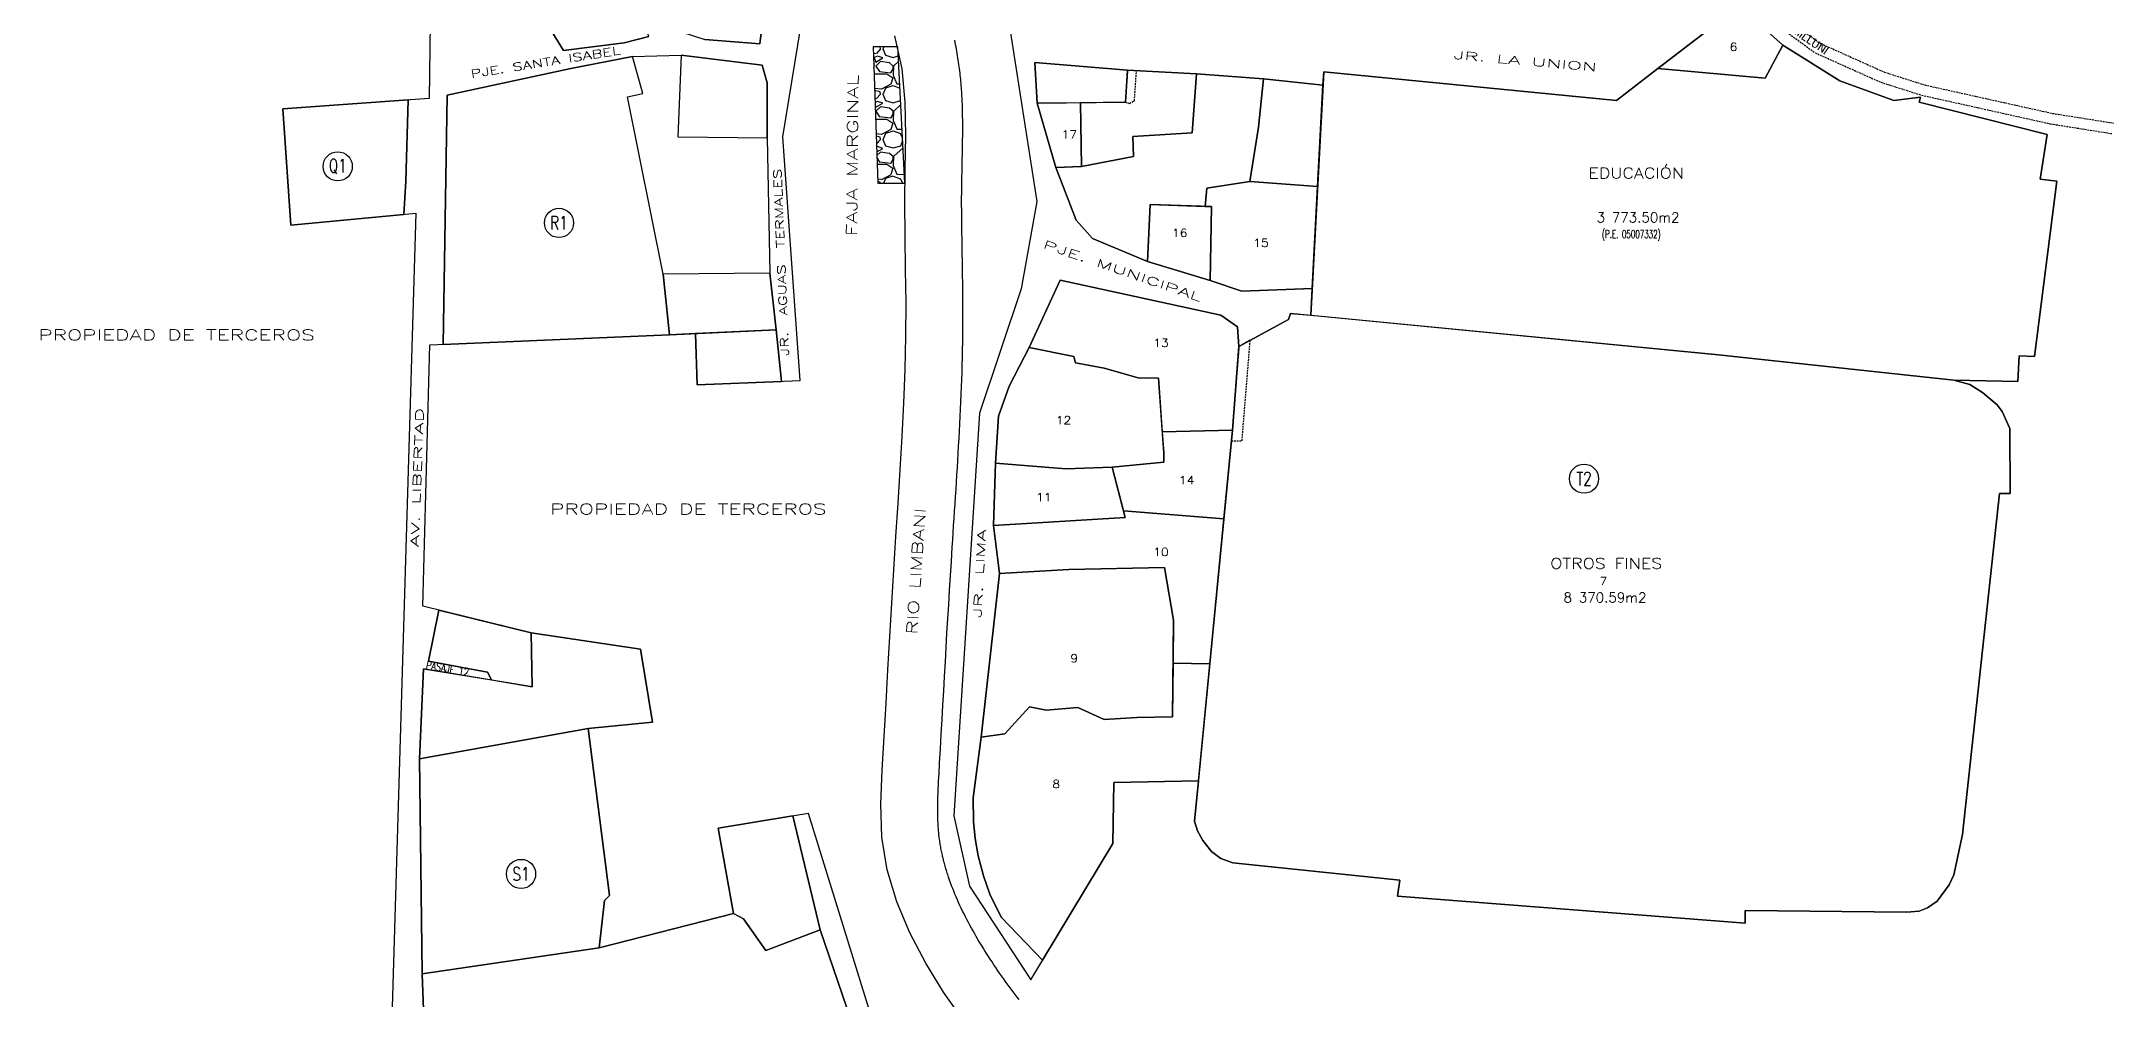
# Model space of a CAD drawing. Extents: x 425265 to 425664, y 8434748 to 8436646.
# Drawn here: x 425336.6 to 425627.9, y 8435219.7 to 8435354.2 of the extents above; entities that cross this region are included whole.
import ezdxf
from ezdxf.enums import TextEntityAlignment as Align

# ---------------------------------------------------------------- set-up
doc = ezdxf.new("R2010")
doc.units = 0
doc.header["$MEASUREMENT"] = 0
doc.linetypes.add('HIDDEN', pattern=[0.375, 0.25, -0.125])
doc.layers.add('RASTER', color=7, linetype='CONTINUOUS')
doc.styles.add('ROMAND', font='romand.shx')
doc.styles.add('ROMANS', font='romans.shx')

msp = doc.modelspace()

# ---------------------------------------------------------------- linework, layer by layer
at = {"layer": 'RASTER', "color": 8, "linetype": 'Continuous'}
for p, q in [((425453.95, 8435352.55), (425453.56, 8435352.52)), ((425454.12, 8435352.18), (425453.67, 8435351.98)), ((425453.67, 8435351.98), (425453.93, 8435351.35)), ((425453.93, 8435351.35), (425454.88, 8435351.92)), ((425454.56, 8435353.19), (425453.99, 8435352.56)), ((425454.88, 8435351.92), (425454.12, 8435352.17)), ((425454.56, 8435353.19), (425454.5, 8435353.49)), ((425454.88, 8435353.19), (425455.26, 8435352.3)), ((425454.94, 8435353.19), (425455.07, 8435353.49)), ((425455.26, 8435352.3), (425456.34, 8435351.98)), ((425456.34, 8435351.98), (425457.06, 8435352.2)), ((425453.73, 8435350.9), (425453.61, 8435351.11)), ((425453.63, 8435350.56), (425453.74, 8435350.9)), ((425453.66, 8435349.54), (425453.8, 8435349.7)), ((425453.8, 8435349.7), (425455.45, 8435349.7)), ((425454.56, 8435351.41), (425453.93, 8435350.78)), ((425453.93, 8435350.78), (425454.43, 8435350.01)), ((425454.44, 8435350.04), (425456.02, 8435349.85)), ((425455.83, 8435351.22), (425454.56, 8435351.41)), ((425455.45, 8435349.7), (425456.28, 8435349.13)), ((425456.34, 8435350.78), (425455.83, 8435351.22)), ((425456.02, 8435349.82), (425456.34, 8435350.4)), ((425456.28, 8435349.13), (425456.02, 8435348.24)), ((425456.4, 8435350.84), (425456.34, 8435349.51)), ((425456.34, 8435350.4), (425456.34, 8435350.78)), ((425456.34, 8435349.51), (425456.85, 8435348.3)), ((425457.1, 8435351.44), (425456.42, 8435350.82)), ((425454.69, 8435347.54), (425453.73, 8435347.62)), ((425454.5, 8435347.16), (425453.74, 8435347.35)), ((425453.95, 8435346.2), (425453.78, 8435346.19)), ((425454.56, 8435346.84), (425453.99, 8435346.21)), ((425454.56, 8435346.84), (425454.5, 8435347.16)), ((425456.03, 8435348.22), (425454.7, 8435347.52)), ((425454.88, 8435346.84), (425455.26, 8435345.95)), ((425454.94, 8435346.84), (425455.32, 8435347.73)), ((425455.32, 8435347.73), (425456.34, 8435348.05)), ((425456.34, 8435348.04), (425457.29, 8435347.69)), ((425456.85, 8435348.29), (425457.26, 8435348.28)), ((425454.12, 8435345.83), (425453.8, 8435345.69)), ((425453.82, 8435345.28), (425453.93, 8435345)), ((425453.89, 8435343.35), (425455.45, 8435343.35)), ((425453.93, 8435345), (425454.88, 8435345.57)), ((425454.56, 8435345.06), (425453.93, 8435344.43)), ((425453.93, 8435344.43), (425454.44, 8435343.66)), ((425454.88, 8435345.57), (425454.12, 8435345.82)), ((425454.44, 8435343.69), (425456.03, 8435343.5)), ((425455.83, 8435344.87), (425454.56, 8435345.06)), ((425455.26, 8435345.95), (425456.34, 8435345.63)), ((425455.45, 8435343.35), (425456.28, 8435342.78)), ((425456.34, 8435344.43), (425455.84, 8435344.87)), ((425456.02, 8435343.47), (425456.34, 8435344.05)), ((425456.34, 8435345.63), (425457.38, 8435345.94)), ((425456.41, 8435344.49), (425456.34, 8435343.16)), ((425456.34, 8435344.05), (425456.34, 8435344.43)), ((425456.34, 8435343.16), (425456.85, 8435341.95)), ((425457.41, 8435345.38), (425456.42, 8435344.47)), ((425454.69, 8435341.19), (425453.96, 8435341.25)), ((425454.5, 8435340.81), (425453.97, 8435340.94)), ((425454.56, 8435340.49), (425454.01, 8435339.88)), ((425454.56, 8435340.49), (425454.5, 8435340.81)), ((425456.03, 8435341.87), (425454.7, 8435341.17)), ((425454.88, 8435340.49), (425455.26, 8435339.6)), ((425454.94, 8435340.49), (425455.32, 8435341.38)), ((425455.33, 8435341.38), (425456.34, 8435341.7)), ((425456.28, 8435342.78), (425456.02, 8435341.89)), ((425456.34, 8435341.69), (425457.36, 8435341.31)), ((425456.85, 8435341.94), (425457.59, 8435341.91)), ((425457.35, 8435341.32), (425457.66, 8435340.66)), ((425457.42, 8435339.6), (425457.68, 8435340.31)), ((425454.12, 8435339.48), (425454.03, 8435339.44)), ((425454.05, 8435338.72), (425454.88, 8435339.22)), ((425454.56, 8435338.71), (425454.07, 8435338.22)), ((425454.08, 8435337.85), (425454.44, 8435337.31)), ((425454.88, 8435339.22), (425454.12, 8435339.47)), ((425454.44, 8435337.34), (425456.03, 8435337.15)), ((425455.83, 8435338.52), (425454.56, 8435338.71)), ((425455.26, 8435339.6), (425456.34, 8435339.28)), ((425456.34, 8435338.08), (425455.84, 8435338.52)), ((425456.02, 8435337.12), (425456.34, 8435337.7)), ((425456.34, 8435339.28), (425457.42, 8435339.6)), ((425456.41, 8435338.14), (425456.34, 8435336.81)), ((425456.34, 8435337.7), (425456.34, 8435338.08)), ((425457.73, 8435339.31), (425456.42, 8435338.12)), ((425454.11, 8435337), (425455.45, 8435337)), ((425454.69, 8435334.84), (425454.19, 8435334.88)), ((425454.5, 8435334.46), (425454.2, 8435334.53)), ((425454.52, 8435334.34), (425454.5, 8435334.46)), ((425456.03, 8435335.52), (425454.7, 8435334.82)), ((425455.03, 8435334.34), (425455.33, 8435335.03)), ((425455.33, 8435335.03), (425456.34, 8435335.35)), ((425455.45, 8435337), (425456.28, 8435336.43)), ((425456.28, 8435336.43), (425456.02, 8435335.54)), ((425456.34, 8435336.81), (425456.85, 8435335.6)), ((425456.34, 8435335.34), (425457.36, 8435334.96)), ((425456.85, 8435335.59), (425457.92, 8435335.54)), ((425457.36, 8435334.97), (425457.64, 8435334.34))]:
    msp.add_line(p, q, dxfattribs=at)
at = {"layer": 'RASTER'}
for points in [[(425453.17, 8435217.71), (425444.45, 8435245.84), (425431.75, 8435243.75), (425433.91, 8435231.8), (425415.02, 8435226.97), (425415.78, 8435233.62), (425416.49, 8435234.32), (425413.47, 8435257.78), (425422.53, 8435258.63), (425420.82, 8435268.89), (425405.44, 8435271.18), (425390.24, 8435274.93), (425391.2, 8435311.62), (425424.92, 8435313.05), (425428.57, 8435313.22), (425428.8, 8435306.03), (425443.26, 8435306.61), (425440.83, 8435340.86), (425445.9, 8435371.8), (425452.2, 8435400.66), (425451.4, 8435467.03), (425449.08, 8435496.45), (425456.62, 8435592.87)], [(425392.09, 8435420.6), (425391.13, 8435346.25), (425370.56, 8435344.79), (425371.67, 8435328.43), (425389.24, 8435330.12), (425385.34, 8435199.77)], [(425422.02, 8435354.92), (425418.52, 8435354.06), (425409.99, 8435352.97), (425397.15, 8435373.89)], [(425438.71, 8435363.23), (425437.62, 8435353.89), (425429.89, 8435354.51)], [(425579.65, 8435355.27), (425581.4, 8435353.71), (425589.43, 8435348.73), (425596.98, 8435345.94), (425600.75, 8435346.44), (425600.54, 8435345.72), (425618.57, 8435341.16), (425617.58, 8435334.89), (425619.92, 8435334.61), (425616.77, 8435310.01), (425614.62, 8435310.07), (425614.45, 8435306.47), (425605.45, 8435306.67), (425607.66, 8435306.05), (425609.45, 8435304.94), (425611.52, 8435303.21), (425612.21, 8435302.29), (425613.29, 8435299.87), (425613.33, 8435290.77), (425611.83, 8435290.74), (425606.64, 8435242.87), (425605.44, 8435237.19), (425604.78, 8435235.79), (425603.07, 8435233.5), (425601.73, 8435232.55), (425600.56, 8435232.11), (425598.77, 8435231.96), (425576.12, 8435232.2), (425576.08, 8435230.4), (425527.23, 8435234.23), (425527.58, 8435236.45), (425504.11, 8435238.91), (425502.41, 8435239.5), (425501.08, 8435240.48), (425499.87, 8435242.01), (425499.12, 8435243.37), (425498.72, 8435244.76), (425499.27, 8435250.43), (425487.37, 8435250.16), (425487.24, 8435241.61), (425477.34, 8435225.21), (425471.54, 8435231.28), (425469.95, 8435234.51), (425469.04, 8435237.05), (425468.3, 8435239.86), (425467.86, 8435242.32), (425467.62, 8435244.71), (425467.57, 8435248.01), (425468.73, 8435256.53), (425471.29, 8435279.54), (425470.45, 8435286.28), (425470.71, 8435295.03), (425471.14, 8435301.62), (425472.63, 8435305.81), (425475.44, 8435311.28), (425479.83, 8435320.71), (425502.41, 8435315.82), (425504.72, 8435314.15), (425504.95, 8435311.41), (425511.89, 8435315.2), (425512.17, 8435316.06), (425515.06, 8435315.78), (425515.26, 8435319.54), (425505.36, 8435319.16), (425500.91, 8435320.65), (425492.07, 8435323.36), (425484.35, 8435326.55), (425482.06, 8435329.13), (425479.22, 8435336.56), (425476.58, 8435345.58), (425476.24, 8435351.27), (425489.29, 8435350.19), (425498.98, 8435349.7), (425508.4, 8435348.98), (425516.76, 8435348.1), (425516.86, 8435349.98), (425558.01, 8435345.93), (425563.82, 8435350.44), (425573.41, 8435357.81)], [(425472.78, 8435355.71), (425476.55, 8435331.77), (425474.34, 8435319.48), (425468.5, 8435302.04), (425464.87, 8435245.48), (425467.05, 8435235.63), (425475.68, 8435222.46), (425487.24, 8435241.61), (425487.37, 8435250.16), (425499.27, 8435250.43), (425498.72, 8435244.76), (425499.12, 8435243.37), (425499.87, 8435242.01), (425501.08, 8435240.48), (425502.41, 8435239.5), (425504.11, 8435238.91), (425527.58, 8435236.45), (425527.23, 8435234.23), (425576.08, 8435230.4), (425576.12, 8435232.2), (425598.77, 8435231.96), (425600.56, 8435232.11), (425601.73, 8435232.55), (425603.07, 8435233.5), (425604.78, 8435235.79), (425605.44, 8435237.19), (425606.64, 8435242.87), (425611.83, 8435290.74), (425613.33, 8435290.77), (425613.29, 8435299.87), (425612.21, 8435302.29), (425611.52, 8435303.21), (425609.45, 8435304.94), (425607.66, 8435306.05), (425605.45, 8435306.67), (425614.45, 8435306.47), (425614.62, 8435310.07), (425616.77, 8435310.01), (425619.92, 8435334.61), (425617.58, 8435334.89), (425618.57, 8435341.16), (425600.54, 8435345.72), (425600.75, 8435346.44), (425596.98, 8435345.94), (425589.43, 8435348.73), (425581.4, 8435353.71), (425579.65, 8435355.27)], [(425390.67, 8435209.51), (425390.14, 8435223.3), (425389.75, 8435253.5), (425390.32, 8435266.14), (425399.89, 8435264.57), (425399.31, 8435265.67), (425391.05, 8435267.22), (425392.48, 8435274.38), (425405.44, 8435271.18), (425420.82, 8435268.89), (425422.53, 8435258.63), (425413.47, 8435257.78), (425416.49, 8435234.32), (425415.78, 8435233.62), (425415.02, 8435226.97), (425433.91, 8435231.8), (425431.75, 8435243.75), (425442.26, 8435245.48), (425446.1, 8435229.48), (425451.07, 8435214.96)]]:
    msp.add_lwpolyline(points, dxfattribs=at)
for points in [[(425420.47, 8435389.58), (425424.28, 8435391.78), (425427.84, 8435401.76), (425425.37, 8435404.97), (425423.15, 8435405.88), (425421.61, 8435408.1), (425419.58, 8435408.8), (425417.18, 8435407.92), (425417.59, 8435403.89), (425416.85, 8435400.67), (425409.09, 8435398.33), (425407.74, 8435400.44), (425395.99, 8435398.94), (425395.11, 8435387.38), (425395.01, 8435381.08), (425397.15, 8435373.89), (425409.99, 8435352.97), (425418.52, 8435354.06), (425422.02, 8435354.92), (425419.83, 8435361.3), (425420.03, 8435372.7), (425422.31, 8435374.04)], [(425438.71, 8435363.23), (425426.51, 8435363.04), (425426.56, 8435355.59), (425429.89, 8435354.51), (425437.62, 8435353.89)], [(425581.4, 8435353.71), (425579.65, 8435355.27), (425575.25, 8435359.79), (425573.41, 8435357.81), (425563.82, 8435350.44), (425578.91, 8435349.08)], [(425426.56, 8435352.32), (425437.92, 8435350.91), (425438.62, 8435348.41), (425438.62, 8435340.71), (425439.02, 8435321.71), (425439.91, 8435313.76), (425440.65, 8435306.5), (425428.8, 8435306.03), (425428.57, 8435313.22), (425424.92, 8435313.05), (425393.1, 8435311.7), (425393.67, 8435346.7), (425411.02, 8435350.43), (425419.71, 8435352.13)], [(425411.02, 8435350.43), (425393.67, 8435346.7), (425393.1, 8435311.7), (425424.92, 8435313.05), (425424.02, 8435321.55), (425419, 8435346.45), (425421.15, 8435346.92), (425419.71, 8435352.13)], [(425426.56, 8435352.32), (425426.07, 8435340.83), (425438.62, 8435340.71), (425439.02, 8435321.71), (425424.02, 8435321.55), (425419, 8435346.45), (425421.15, 8435346.92), (425419.71, 8435352.13)], [(425438.62, 8435348.41), (425437.92, 8435350.91), (425426.56, 8435352.32), (425426.07, 8435340.83), (425438.62, 8435340.71)], [(425558.01, 8435345.93), (425516.86, 8435349.98), (425515.06, 8435315.78), (425572.34, 8435310.25), (425605.45, 8435306.67), (425614.45, 8435306.47), (425614.62, 8435310.07), (425616.77, 8435310.01), (425619.92, 8435334.61), (425617.58, 8435334.89), (425618.57, 8435341.16), (425600.54, 8435345.72), (425600.75, 8435346.44), (425596.98, 8435345.94), (425589.43, 8435348.73), (425581.4, 8435353.71), (425578.91, 8435349.08), (425563.82, 8435350.44)], [(425489.29, 8435350.19), (425476.24, 8435351.27), (425476.58, 8435345.58), (425488.98, 8435345.7)], [(425507.71, 8435342.21), (425508.4, 8435348.98), (425498.98, 8435349.7), (425498.35, 8435341.42), (425490.02, 8435340.89), (425490.13, 8435338.09), (425482.82, 8435336.69), (425479.22, 8435336.56), (425482.06, 8435329.13), (425484.35, 8435326.55), (425492.07, 8435323.36), (425492.48, 8435331.35), (425500.18, 8435331.08), (425500.41, 8435333.62), (425506.49, 8435334.56)], [(425488.98, 8435345.7), (425482.68, 8435345.64), (425482.82, 8435336.69), (425490.13, 8435338.09), (425490.02, 8435340.89), (425498.35, 8435341.42), (425498.98, 8435349.7), (425489.29, 8435350.19)], [(425516.76, 8435348.1), (425508.4, 8435348.98), (425507.71, 8435342.21), (425506.49, 8435334.56), (425516.01, 8435333.87)], [(425388.16, 8435346.04), (425370.56, 8435344.79), (425371.67, 8435328.43), (425387.55, 8435329.95), (425387.86, 8435334.64)], [(425388.16, 8435346.04), (425387.86, 8435334.64), (425387.55, 8435329.95), (425371.67, 8435328.43), (425370.56, 8435344.79)], [(425482.68, 8435345.64), (425476.58, 8435345.58), (425479.22, 8435336.56), (425482.82, 8435336.69)], [(425516.01, 8435333.87), (425506.49, 8435334.56), (425500.41, 8435333.62), (425500.18, 8435331.08), (425501.08, 8435331.05), (425500.91, 8435320.65), (425505.36, 8435319.16), (425515.26, 8435319.54)], [(425501.08, 8435331.05), (425492.48, 8435331.35), (425492.07, 8435323.36), (425500.91, 8435320.65)], [(425439.02, 8435321.71), (425424.02, 8435321.55), (425424.92, 8435313.05), (425439.91, 8435313.76)], [(425504.95, 8435311.41), (425504.72, 8435314.15), (425502.41, 8435315.82), (425479.83, 8435320.71), (425475.44, 8435311.28), (425481.75, 8435309.98), (425481.99, 8435309.11), (425486.02, 8435308.38), (425490.78, 8435307.02), (425493.63, 8435306.97), (425494.17, 8435299.44), (425504.02, 8435299.65)], [(425512.17, 8435316.06), (425511.89, 8435315.2), (425504.95, 8435311.41), (425504.02, 8435299.65), (425498.72, 8435244.76), (425499.12, 8435243.37), (425499.87, 8435242.01), (425501.08, 8435240.48), (425502.41, 8435239.5), (425504.11, 8435238.91), (425527.58, 8435236.45), (425527.23, 8435234.23), (425576.08, 8435230.4), (425576.12, 8435232.2), (425598.77, 8435231.96), (425600.56, 8435232.11), (425601.73, 8435232.55), (425603.07, 8435233.5), (425604.78, 8435235.79), (425605.44, 8435237.19), (425606.64, 8435242.87), (425611.83, 8435290.74), (425613.33, 8435290.77), (425613.29, 8435299.87), (425612.21, 8435302.29), (425611.52, 8435303.21), (425609.45, 8435304.94), (425607.66, 8435306.05), (425605.45, 8435306.67), (425572.34, 8435310.25)], [(425439.91, 8435313.76), (425428.57, 8435313.22), (425428.8, 8435306.03), (425440.65, 8435306.5)], [(425493.63, 8435306.97), (425490.78, 8435307.02), (425486.02, 8435308.38), (425481.99, 8435309.11), (425481.75, 8435309.98), (425475.44, 8435311.28), (425472.63, 8435305.81), (425471.14, 8435301.62), (425470.71, 8435295.03), (425480.63, 8435294.22), (425487.12, 8435294.48), (425494.39, 8435295.15), (425494.39, 8435296.45)], [(425504.02, 8435299.65), (425494.17, 8435299.44), (425494.39, 8435296.45), (425494.39, 8435295.15), (425487.12, 8435294.48), (425488.71, 8435288.33), (425502.82, 8435287.21)], [(425487.12, 8435294.48), (425480.63, 8435294.22), (425470.71, 8435295.03), (425470.45, 8435286.28), (425488.97, 8435287.37)], [(425502.82, 8435287.21), (425488.71, 8435288.33), (425488.97, 8435287.37), (425470.45, 8435286.28), (425471.29, 8435279.54), (425481.03, 8435280.08), (425494.47, 8435280.39), (425495.77, 8435272.95), (425495.7, 8435266.95), (425500.85, 8435266.85)], [(425495.77, 8435272.95), (425494.47, 8435280.39), (425481.03, 8435280.08), (425471.29, 8435279.54), (425468.73, 8435256.53), (425472.05, 8435257), (425475.51, 8435260.81), (425477.86, 8435260.35), (425482.3, 8435260.72), (425485.98, 8435259.04), (425490.57, 8435259.32), (425495.62, 8435259.4)], [(425392.48, 8435274.38), (425391.05, 8435267.22), (425399.31, 8435265.67), (425399.89, 8435264.57), (425405.61, 8435263.63), (425405.44, 8435271.18)], [(425420.82, 8435268.89), (425405.44, 8435271.18), (425405.61, 8435263.63), (425390.32, 8435266.14), (425389.75, 8435253.5), (425413.47, 8435257.78), (425422.53, 8435258.63)], [(425467.57, 8435248.01), (425467.62, 8435244.71), (425467.86, 8435242.32), (425468.3, 8435239.86), (425469.04, 8435237.05), (425469.95, 8435234.51), (425471.54, 8435231.28), (425477.34, 8435225.21), (425487.24, 8435241.61), (425487.37, 8435250.16), (425499.27, 8435250.43), (425500.85, 8435266.85), (425495.7, 8435266.95), (425495.62, 8435259.4), (425490.57, 8435259.32), (425485.98, 8435259.04), (425482.3, 8435260.72), (425477.86, 8435260.35), (425475.51, 8435260.81), (425472.05, 8435257), (425468.73, 8435256.53)], [(425389.75, 8435253.5), (425390.14, 8435223.3), (425415.02, 8435226.97), (425415.78, 8435233.62), (425416.49, 8435234.32), (425413.47, 8435257.78)], [(425442.26, 8435245.48), (425431.75, 8435243.75), (425433.91, 8435231.8), (425435.32, 8435231.04), (425438.43, 8435226.57), (425446.1, 8435229.48)], [(425415.02, 8435226.97), (425390.14, 8435223.3), (425390.67, 8435209.51), (425400.92, 8435209.77), (425402.44, 8435208.11), (425405.43, 8435208.4), (425411.77, 8435208.12), (425412.12, 8435208.95), (425419.71, 8435208.57), (425428, 8435209.11), (425451.07, 8435214.96), (425446.1, 8435229.48), (425438.43, 8435226.57), (425435.32, 8435231.04), (425433.91, 8435231.8)]]:
    msp.add_lwpolyline(points, close=True, dxfattribs=at)
at = {"layer": 'RASTER', "color": 8, "linetype": 'HIDDEN'}
for points in [[(425574.5, 8435364.32), (425580.21, 8435358.65), (425586.71, 8435353.95), (425595.68, 8435349.93), (425601.35, 8435348.13)], [(425573.48, 8435363.22), (425579.24, 8435357.5), (425585.95, 8435352.64), (425595.15, 8435348.52), (425600.9, 8435346.7)], [(425600.9, 8435346.7), (425619.04, 8435342.67), (425627.65, 8435341.3)], [(425601.35, 8435348.13), (425619.32, 8435344.14), (425627.88, 8435342.78)]]:
    msp.add_lwpolyline(points, dxfattribs=at)
at = {"layer": 'RASTER', "color": 8}
for points in [[(425466.14, 8435216.87), (425463.44, 8435220.75), (425460.93, 8435224.82), (425458.7, 8435229.05), (425456.86, 8435233.42), (425455.52, 8435237.92), (425454.77, 8435242.52), (425454.62, 8435247.2), (425454.8, 8435251.91), (425455.07, 8435256.62), (425455.34, 8435261.32), (425455.6, 8435266.01), (425455.87, 8435270.69), (425456.15, 8435275.36), (425456.43, 8435280.04), (425456.73, 8435284.72), (425457.03, 8435289.4), (425457.33, 8435294.09), (425457.61, 8435298.77), (425457.85, 8435303.46), (425458.03, 8435308.16), (425458.13, 8435312.85), (425458.15, 8435317.54), (425458.09, 8435322.23), (425458.01, 8435326.92), (425457.97, 8435331.62), (425458.03, 8435336.32), (425458.12, 8435341.02), (425458.04, 8435345.72), (425457.6, 8435350.4), (425456.57, 8435355.04)], [(425474.04, 8435219.68), (425473.76, 8435220.05), (425473.48, 8435220.41), (425473.2, 8435220.78), (425472.92, 8435221.15), (425472.64, 8435221.53), (425472.37, 8435221.9), (425472.1, 8435222.28), (425471.83, 8435222.66), (425471.56, 8435223.04), (425471.29, 8435223.42), (425471.03, 8435223.81), (425470.76, 8435224.19), (425470.5, 8435224.58), (425470.24, 8435224.97), (425469.98, 8435225.37), (425469.73, 8435225.76), (425469.47, 8435226.15), (425469.22, 8435226.55), (425468.98, 8435226.94), (425468.74, 8435227.34), (425468.5, 8435227.74), (425468.26, 8435228.13), (425468.03, 8435228.53), (425467.8, 8435228.93), (425467.57, 8435229.32), (425467.35, 8435229.72), (425467.13, 8435230.12), (425466.92, 8435230.52), (425466.71, 8435230.92), (425466.5, 8435231.32), (425466.3, 8435231.71), (425466.11, 8435232.11), (425465.92, 8435232.51), (425465.73, 8435232.91), (425465.55, 8435233.31), (425465.37, 8435233.7), (425465.2, 8435234.1), (425465.03, 8435234.5), (425464.87, 8435234.89), (425464.71, 8435235.29), (425464.56, 8435235.68), (425464.41, 8435236.07), (425464.27, 8435236.47), (425464.14, 8435236.86), (425464.01, 8435237.25), (425463.94, 8435237.44), (425463.88, 8435237.64), (425463.82, 8435237.83), (425463.76, 8435238.03), (425463.71, 8435238.22), (425463.65, 8435238.41), (425463.6, 8435238.61), (425463.54, 8435238.8), (425463.49, 8435238.99), (425463.44, 8435239.18), (425463.4, 8435239.38), (425463.35, 8435239.57), (425463.3, 8435239.76), (425463.26, 8435239.95), (425463.22, 8435240.14), (425463.18, 8435240.33), (425463.14, 8435240.52), (425463.1, 8435240.71), (425463.06, 8435240.9), (425463.03, 8435241.09), (425462.99, 8435241.28), (425462.96, 8435241.47), (425462.93, 8435241.66), (425462.9, 8435241.85), (425462.88, 8435242.03), (425462.85, 8435242.22), (425462.83, 8435242.41), (425462.8, 8435242.6), (425462.78, 8435242.78), (425462.76, 8435242.97), (425462.74, 8435243.17), (425462.73, 8435243.36), (425462.71, 8435243.55), (425462.7, 8435243.75), (425462.68, 8435243.95), (425462.67, 8435244.15), (425462.66, 8435244.35), (425462.65, 8435244.55), (425462.64, 8435244.76), (425462.63, 8435244.96), (425462.63, 8435245.17), (425462.62, 8435245.38), (425462.62, 8435245.59), (425462.61, 8435245.8), (425462.61, 8435246.02), (425462.61, 8435246.23), (425462.61, 8435246.45), (425462.61, 8435246.67), (425462.61, 8435246.89), (425462.61, 8435247.11), (425462.62, 8435247.34), (425462.62, 8435247.56), (425462.63, 8435247.79), (425462.63, 8435248.02), (425462.64, 8435248.25), (425462.65, 8435248.48), (425462.66, 8435248.71), (425462.67, 8435248.95), (425462.68, 8435249.18), (425462.69, 8435249.42), (425462.7, 8435249.66), (425462.71, 8435249.9), (425462.72, 8435250.14), (425462.73, 8435250.38), (425462.76, 8435250.87), (425462.79, 8435251.37), (425462.81, 8435251.87), (425462.84, 8435252.37), (425462.87, 8435252.88), (425462.99, 8435254.92), (425463.11, 8435256.96), (425463.22, 8435259), (425463.34, 8435261.03), (425463.45, 8435263.05), (425463.57, 8435265.08), (425463.68, 8435267.1), (425463.8, 8435269.12), (425463.91, 8435271.14), (425464.03, 8435273.16), (425464.15, 8435275.17), (425464.27, 8435277.19), (425464.39, 8435279.2), (425464.52, 8435281.21), (425464.65, 8435283.22), (425464.71, 8435284.23), (425464.78, 8435285.24), (425464.84, 8435286.25), (425464.91, 8435287.26), (425464.98, 8435288.27), (425465.04, 8435289.29), (425465.11, 8435290.3), (425465.18, 8435291.32), (425465.24, 8435292.34), (425465.3, 8435293.36), (425465.37, 8435294.38), (425465.43, 8435295.41), (425465.49, 8435296.43), (425465.55, 8435297.46), (425465.61, 8435298.49), (425465.67, 8435299.52), (425465.72, 8435300.55), (425465.77, 8435301.58), (425465.82, 8435302.62), (425465.87, 8435303.65), (425465.91, 8435304.69), (425465.95, 8435305.73), (425465.99, 8435306.77), (425466.02, 8435307.81), (425466.05, 8435308.85), (425466.08, 8435309.9), (425466.1, 8435310.95), (425466.12, 8435311.99), (425466.14, 8435313.04), (425466.15, 8435314.09), (425466.15, 8435315.14), (425466.15, 8435316.19), (425466.15, 8435316.71), (425466.15, 8435317.24), (425466.14, 8435318.28), (425466.13, 8435319.31), (425466.12, 8435320.34), (425466.1, 8435321.37), (425466.08, 8435322.39), (425466.07, 8435323.41), (425466.05, 8435324.42), (425466.03, 8435325.43), (425466.02, 8435326.44), (425466, 8435327.44), (425465.99, 8435328.44), (425465.98, 8435329.43), (425465.98, 8435330.42), (425465.97, 8435331.4), (425465.97, 8435331.89), (425465.97, 8435332.38), (425465.98, 8435332.87), (425465.98, 8435333.36), (425465.98, 8435333.84), (425465.99, 8435334.33), (425466, 8435334.82), (425466.01, 8435335.31), (425466.02, 8435335.8), (425466.03, 8435336.3), (425466.04, 8435336.8), (425466.05, 8435337.31), (425466.06, 8435337.82), (425466.07, 8435338.34), (425466.09, 8435338.86), (425466.1, 8435339.38), (425466.1, 8435339.91), (425466.11, 8435340.44), (425466.12, 8435340.98), (425466.12, 8435341.52), (425466.12, 8435342.07), (425466.12, 8435342.62), (425466.12, 8435343.17), (425466.11, 8435343.73), (425466.1, 8435344.29), (425466.09, 8435344.57), (425466.08, 8435344.85), (425466.08, 8435345.14), (425466.07, 8435345.42), (425466.05, 8435345.71), (425466.04, 8435345.99), (425466.03, 8435346.28), (425466.01, 8435346.57), (425465.99, 8435346.86), (425465.98, 8435347.15), (425465.96, 8435347.44), (425465.94, 8435347.74), (425465.91, 8435348.03), (425465.89, 8435348.33), (425465.86, 8435348.62), (425465.84, 8435348.92), (425465.81, 8435349.22), (425465.77, 8435349.51), (425465.74, 8435349.81), (425465.71, 8435350.11), (425465.67, 8435350.42), (425465.63, 8435350.72), (425465.59, 8435351.02), (425465.55, 8435351.32), (425465.5, 8435351.63), (425465.45, 8435351.93), (425465.4, 8435352.24), (425465.35, 8435352.55), (425465.3, 8435352.86), (425465.24, 8435353.16), (425465.18, 8435353.47), (425465.12, 8435353.78), (425465.06, 8435354.09), (425464.99, 8435354.41)]]:
    msp.add_lwpolyline(points, dxfattribs=at)
at = {"layer": 'RASTER', "color": 8, "linetype": 'ByBlock'}
msp.add_lwpolyline([(425456.99, 8435353.49), (425453.52, 8435353.49), (425454.21, 8435334.34), (425457.99, 8435334.34), (425456.99, 8435353.49)], dxfattribs=at)
at = {"layer": 'RASTER', "linetype": 'HIDDEN'}
for points in [[(425489.29, 8435350.19), (425488.98, 8435345.7), (425489.55, 8435345.55), (425490.26, 8435345.91), (425490.54, 8435350.12)], [(425504.95, 8435311.41), (425504.02, 8435299.65), (425503.88, 8435298.16), (425505.38, 8435298.16), (425506.53, 8435312.27)]]:
    msp.add_lwpolyline(points, close=True, dxfattribs=at)
at = {"layer": 'RASTER'}
for centre in [(425378.27, 8435336.7), (425409.37, 8435328.76), (425553.45, 8435292.84), (425404.04, 8435237.33)]:
    msp.add_circle(centre, 2.05, dxfattribs=at)

# ---------------------------------------------------------------- texts
at = {"layer": 'RASTER', "style": 'ROMAND'}
msp.add_text('RIACHUELO MILLUNI', height=1.125, rotation=325.5312, dxfattribs=at).set_placement((425575.25, 8435360.65))
for s, height, rotation, width, p in [('PJE. SANTA ISABEL', 1.125, 9.0276, 1.5, (425397.05, 8435349.11)), ('JR. LA UNION', 1.125, 354.9448, 2, (425535.06, 8435351.82)), ('JR.  AGUAS  TERMALES', 1.125, 92.3434, 1.5, (425441.69, 8435310.08)), ('PJE. MUNICIPAL', 1.125, 341.0629, 2, (425477.3, 8435325.3)), ('AV. LIBERTAD', 1.125, 87.8686, 2, (425389.64, 8435283.21)), ('RIO LIMBANI', 1.5, 86.1116, 1.5, (425459.69, 8435270.88)), ('JR. LIMA', 1.125, 87.0203, 2, (425468.72, 8435273.21)), ('PASAJE 12', 1.125, 349.6525, 0.75, (425390.62, 8435266.16))]:
    msp.add_text(s, height=height, rotation=rotation, dxfattribs=dict(at, width=width)).set_placement(p)
at = {"layer": 'RASTER', "style": 'ROMANS', "width": 1.125}
for s, height, p in [('6', 1.12, (425573.93, 8435352.92)), ('17', 1.125, (425480.03, 8435340.63)), ('16', 1.125, (425495.54, 8435326.8)), ('15', 1.125, (425506.97, 8435325.4)), ('13', 1.125, (425492.91, 8435311.35)), ('12', 1.125, (425479.2, 8435300.49)), ('11', 1.125, (425476.44, 8435289.68)), ('14', 1.125, (425496.52, 8435292.07)), ('10', 1.125, (425492.9, 8435282)), ('7', 1.12, (425555.63, 8435277.91)), ('9', 1.12, (425481.25, 8435267.06)), ('8', 1.12, (425478.72, 8435249.41))]:
    msp.add_text(s, height=height, dxfattribs=at).set_placement(p)
at = {"layer": 'RASTER', "style": 'ROMAND', "width": 1.5}
msp.add_text('FAJA MARGINAL', height=1.5, rotation=89.4999, dxfattribs=at).set_placement((425450.6, 8435338.24), align=Align.MIDDLE)
at = {"layer": 'RASTER', "style": 'ROMAND'}
for s, height, width, p in [('Q1', 1.875, 0.75, (425378.27, 8435336.7)), ('EDUCACIÓN', 1.5, 1.2, (425560.78, 8435336)), ('R1', 1.875, 0.75, (425409.37, 8435328.76)), ('PROPIEDAD DE TERCEROS', 1.5, 1.5, (425355.62, 8435313.02)), ('T2', 1.875, 0.75, (425553.45, 8435292.84)), ('PROPIEDAD DE TERCEROS', 1.5, 1.5, (425427.55, 8435288.58)), ('OTROS FINES', 1.5, 1.2, (425556.58, 8435280.94)), ('S1', 1.875, 0.75, (425404.04, 8435237.33))]:
    msp.add_text(s, height=height, dxfattribs=dict(at, width=width)).set_placement(p, align=Align.MIDDLE)
at = {"layer": 'RASTER', "style": 'ROMANS'}
for s, p in [('3 773.50m2', (425561.04, 8435329.53)), ('8 370.59m2', (425556.4, 8435276.15))]:
    msp.add_text(s, height=1.387, dxfattribs=at).set_placement(p, align=Align.MIDDLE_CENTER)
at = {"layer": 'RASTER', "color": 0, "style": 'ROMANS', "width": 0.65}
msp.add_text('(P.E. 05007332)', height=1.125, rotation=359.7703, dxfattribs=at).set_placement((425555.96, 8435326.64))

doc.saveas('drawing.dxf')
